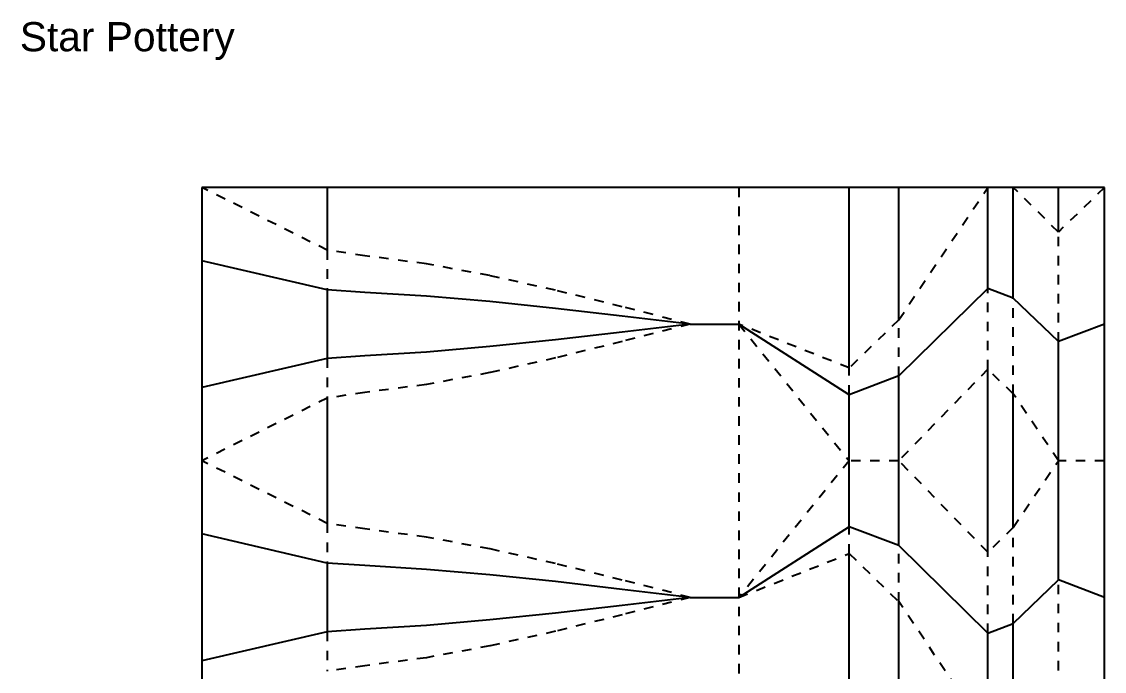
# Model space of a CAD drawing. Extents: x 11 to 192, y -288 to -9.
# Drawn here: x 11.5 to 171.8, y -105.4 to -9.2 of the extents above; entities that cross this region are included whole.
import ezdxf

# ---------------------------------------------------------------- set-up
doc = ezdxf.new("R2010")
doc.units = 0
for name, pattern in [('AI-LINETYPE-11', [2.822222, 1.411111, -1.411111]), ('AI-LINETYPE-12', [2.822222, 1.411111, -1.411111]), ('AI-LINETYPE-13', [2.822222, 1.411111, -1.411111]), ('AI-LINETYPE-14', [2.822222, 1.411111, -1.411111]), ('AI-LINETYPE-15', [2.822222, 1.411111, -1.411111]), ('AI-LINETYPE-17', [2.822222, 1.411111, -1.411111]), ('AI-LINETYPE-18', [2.822222, 1.411111, -1.411111]), ('AI-LINETYPE-19', [2.822222, 1.411111, -1.411111]), ('AI-LINETYPE-20', [2.822222, 1.411111, -1.411111]), ('AI-LINETYPE-21', [2.822222, 1.411111, -1.411111]), ('AI-LINETYPE-22', [2.822222, 1.411111, -1.411111]), ('AI-LINETYPE-23', [2.822222, 1.411111, -1.411111]), ('AI-LINETYPE-24', [2.822222, 1.411111, -1.411111]), ('AI-LINETYPE-25', [2.822222, 1.411111, -1.411111]), ('AI-LINETYPE-26', [2.822222, 1.411111, -1.411111]), ('AI-LINETYPE-27', [2.822222, 1.411111, -1.411111]), ('AI-LINETYPE-28', [2.822222, 1.411111, -1.411111]), ('AI-LINETYPE-29', [2.822222, 1.411111, -1.411111]), ('AI-LINETYPE-30', [2.822222, 1.411111, -1.411111]), ('AI-LINETYPE-31', [2.822222, 1.411111, -1.411111]), ('AI-LINETYPE-32', [2.822222, 1.411111, -1.411111]), ('AI-LINETYPE-33', [2.822222, 1.411111, -1.411111]), ('AI-LINETYPE-34', [2.822222, 1.411111, -1.411111]), ('AI-LINETYPE-41', [2.822222, 1.411111, -1.411111]), ('AI-LINETYPE-42', [2.822222, 1.411111, -1.411111]), ('AI-LINETYPE-43', [2.822222, 1.411111, -1.411111]), ('AI-LINETYPE-44', [2.822222, 1.411111, -1.411111]), ('AI-LINETYPE-45', [2.822222, 1.411111, -1.411111]), ('AI-LINETYPE-46', [2.822222, 1.411111, -1.411111]), ('AI-LINETYPE-47', [2.822222, 1.411111, -1.411111]), ('AI-LINETYPE-48', [2.822222, 1.411111, -1.411111]), ('AI-LINETYPE-49', [2.822222, 1.411111, -1.411111]), ('AI-LINETYPE-50', [2.822222, 1.411111, -1.411111]), ('AI-LINETYPE-51', [2.822222, 1.411111, -1.411111]), ('AI-LINETYPE-53', [2.822222, 1.411111, -1.411111]), ('AI-LINETYPE-54', [2.822222, 1.411111, -1.411111]), ('AI-LINETYPE-55', [2.822222, 1.411111, -1.411111]), ('AI-LINETYPE-56', [2.822222, 1.411111, -1.411111]), ('AI-LINETYPE-57', [2.822222, 1.411111, -1.411111]), ('AI-LINETYPE-58', [2.822222, 1.411111, -1.411111]), ('AI-LINETYPE-59', [2.822222, 1.411111, -1.411111]), ('AI-LINETYPE-60', [2.822222, 1.411111, -1.411111]), ('AI-LINETYPE-61', [2.822222, 1.411111, -1.411111]), ('AI-LINETYPE-62', [2.822222, 1.411111, -1.411111]), ('AI-LINETYPE-63', [2.822222, 1.411111, -1.411111]), ('AI-LINETYPE-64', [2.822222, 1.411111, -1.411111]), ('AI-LINETYPE-65', [2.822222, 1.411111, -1.411111]), ('AI-LINETYPE-66', [2.822222, 1.411111, -1.411111]), ('AI-LINETYPE-67', [2.822222, 1.411111, -1.411111]), ('AI-LINETYPE-68', [2.822222, 1.411111, -1.411111]), ('AI-LINETYPE-69', [2.822222, 1.411111, -1.411111]), ('AI-LINETYPE-70', [2.822222, 1.411111, -1.411111]), ('AI-LINETYPE-71', [2.822222, 1.411111, -1.411111]), ('AI-LINETYPE-72', [2.822222, 1.411111, -1.411111]), ('AI-LINETYPE-73', [2.822222, 1.411111, -1.411111]), ('AI-LINETYPE-74', [2.822222, 1.411111, -1.411111]), ('AI-LINETYPE-75', [2.822222, 1.411111, -1.411111]), ('AI-LINETYPE-76', [2.822222, 1.411111, -1.411111]), ('AI-LINETYPE-77', [2.822222, 1.411111, -1.411111]), ('AI-LINETYPE-94', [2.822222, 1.411111, -1.411111])]:
    doc.linetypes.add(name, pattern=pattern)
for name, color, linetype in [('CUTLINE', 7, 'CONTINUOUS'), ('MOUNTAINLINE', 7, 'CONTINUOUS'), ('TEXT', 7, 'CONTINUOUS'), ('VALLEYLINE', 7, 'CONTINUOUS')]:
    doc.layers.add(name, color=color, linetype=linetype)

# ---------------------------------------------------------------- blocks, each defined once
blk = doc.blocks.new('BLOCK_2')
at = {"layer": 'CUTLINE', "color": 7}
blk.add_lwpolyline([(171.85, -155.16), (171.85, -33.73)], dxfattribs=at)
blk = doc.blocks.new('BLOCK_3')
at = {"layer": 'CUTLINE', "color": 7}
blk.add_lwpolyline([(38.16, -33.73), (38.16, -155.16)], dxfattribs=at)
blk = doc.blocks.new('BLOCK_4')
at = {"layer": 'CUTLINE', "color": 7}
blk.add_lwpolyline([(171.85, -33.73), (38.16, -33.73)], dxfattribs=at)
blk = doc.blocks.new('BLOCK_18')
at = {"layer": 'VALLEYLINE', "color": 7, "linetype": 'AI-LINETYPE-11'}
blk.add_lwpolyline([(117.69, -94.44), (134.05, -87.95)], dxfattribs=at)
blk = doc.blocks.new('BLOCK_19')
at = {"layer": 'VALLEYLINE', "color": 7, "linetype": 'AI-LINETYPE-12'}
blk.add_lwpolyline([(134.05, -87.95), (134.05, -83.99)], dxfattribs=at)
blk = doc.blocks.new('BLOCK_20')
at = {"layer": 'VALLEYLINE', "color": 7, "linetype": 'AI-LINETYPE-13'}
blk.add_lwpolyline([(134.05, -87.95), (141.38, -95.06)], dxfattribs=at)
blk = doc.blocks.new('BLOCK_21')
at = {"layer": 'VALLEYLINE', "color": 7, "linetype": 'AI-LINETYPE-14'}
blk.add_lwpolyline([(141.38, -95.06), (141.38, -86.77)], dxfattribs=at)
blk = doc.blocks.new('BLOCK_22')
at = {"layer": 'VALLEYLINE', "color": 7, "linetype": 'AI-LINETYPE-15'}
blk.add_lwpolyline([(154.59, -114.68), (141.38, -95.06)], dxfattribs=at)
blk = doc.blocks.new('BLOCK_24')
at = {"layer": 'VALLEYLINE', "color": 7, "linetype": 'AI-LINETYPE-17'}
blk.add_lwpolyline([(134.05, -74.2), (117.69, -94.44)], dxfattribs=at)
blk = doc.blocks.new('BLOCK_25')
at = {"layer": 'VALLEYLINE', "color": 7, "linetype": 'AI-LINETYPE-18'}
blk.add_lwpolyline([(141.38, -74.2), (134.05, -74.2)], dxfattribs=at)
blk = doc.blocks.new('BLOCK_26')
at = {"layer": 'VALLEYLINE', "color": 7, "linetype": 'AI-LINETYPE-19'}
blk.add_lwpolyline([(154.59, -87.75), (141.38, -74.2)], dxfattribs=at)
blk = doc.blocks.new('BLOCK_27')
at = {"layer": 'VALLEYLINE', "color": 7, "linetype": 'AI-LINETYPE-20'}
blk.add_lwpolyline([(154.59, -99.74), (154.59, -87.75)], dxfattribs=at)
blk = doc.blocks.new('BLOCK_28')
at = {"layer": 'VALLEYLINE', "color": 7, "linetype": 'AI-LINETYPE-21'}
blk.add_lwpolyline([(158.35, -98.31), (158.35, -84.09)], dxfattribs=at)
blk = doc.blocks.new('BLOCK_29')
at = {"layer": 'VALLEYLINE', "color": 7, "linetype": 'AI-LINETYPE-22'}
blk.add_lwpolyline([(158.35, -84.09), (154.59, -87.75)], dxfattribs=at)
blk = doc.blocks.new('BLOCK_30')
at = {"layer": 'VALLEYLINE', "color": 7, "linetype": 'AI-LINETYPE-23'}
blk.add_lwpolyline([(154.59, -60.66), (141.38, -74.2)], dxfattribs=at)
blk = doc.blocks.new('BLOCK_31')
at = {"layer": 'VALLEYLINE', "color": 7, "linetype": 'AI-LINETYPE-24'}
blk.add_lwpolyline([(158.35, -64.31), (154.59, -60.66)], dxfattribs=at)
blk = doc.blocks.new('BLOCK_32')
at = {"layer": 'VALLEYLINE', "color": 7, "linetype": 'AI-LINETYPE-25'}
blk.add_lwpolyline([(165.04, -74.2), (158.35, -64.31)], dxfattribs=at)
blk = doc.blocks.new('BLOCK_33')
at = {"layer": 'VALLEYLINE', "color": 7, "linetype": 'AI-LINETYPE-26'}
blk.add_lwpolyline([(158.35, -84.09), (165.04, -74.2)], dxfattribs=at)
blk = doc.blocks.new('BLOCK_34')
at = {"layer": 'VALLEYLINE', "color": 7, "linetype": 'AI-LINETYPE-27'}
blk.add_lwpolyline([(117.69, -53.97), (134.05, -74.2)], dxfattribs=at)
blk = doc.blocks.new('BLOCK_35')
at = {"layer": 'VALLEYLINE', "color": 7, "linetype": 'AI-LINETYPE-28'}
blk.add_lwpolyline([(154.59, -60.66), (154.59, -48.67)], dxfattribs=at)
blk = doc.blocks.new('BLOCK_36')
at = {"layer": 'VALLEYLINE', "color": 7, "linetype": 'AI-LINETYPE-29'}
blk.add_lwpolyline([(158.35, -64.31), (158.35, -50.1)], dxfattribs=at)
blk = doc.blocks.new('BLOCK_37')
at = {"layer": 'VALLEYLINE', "color": 7, "linetype": 'AI-LINETYPE-30'}
blk.add_lwpolyline([(134.05, -60.46), (117.69, -53.97)], dxfattribs=at)
blk = doc.blocks.new('BLOCK_38')
at = {"layer": 'VALLEYLINE', "color": 7, "linetype": 'AI-LINETYPE-31'}
blk.add_lwpolyline([(134.05, -64.42), (134.05, -60.46)], dxfattribs=at)
blk = doc.blocks.new('BLOCK_39')
at = {"layer": 'VALLEYLINE', "color": 7, "linetype": 'AI-LINETYPE-32'}
blk.add_lwpolyline([(141.38, -61.64), (141.38, -53.35)], dxfattribs=at)
blk = doc.blocks.new('BLOCK_40')
at = {"layer": 'VALLEYLINE', "color": 7, "linetype": 'AI-LINETYPE-33'}
blk.add_lwpolyline([(141.38, -53.35), (134.05, -60.46)], dxfattribs=at)
blk = doc.blocks.new('BLOCK_41')
at = {"layer": 'VALLEYLINE', "color": 7, "linetype": 'AI-LINETYPE-34'}
blk.add_lwpolyline([(141.38, -53.35), (154.59, -33.73)], dxfattribs=at)
blk = doc.blocks.new('BLOCK_48')
at = {"layer": 'VALLEYLINE', "color": 7, "linetype": 'AI-LINETYPE-41'}
blk.add_lwpolyline([(165.04, -108.08), (165.04, -91.86)], dxfattribs=at)
blk = doc.blocks.new('BLOCK_49')
at = {"layer": 'VALLEYLINE', "color": 7, "linetype": 'AI-LINETYPE-42'}
blk.add_lwpolyline([(171.85, -74.2), (165.04, -74.2)], dxfattribs=at)
blk = doc.blocks.new('BLOCK_50')
at = {"layer": 'VALLEYLINE', "color": 7, "linetype": 'AI-LINETYPE-43'}
blk.add_lwpolyline([(165.04, -40.33), (158.35, -33.73)], dxfattribs=at)
blk = doc.blocks.new('BLOCK_51')
at = {"layer": 'VALLEYLINE', "color": 7, "linetype": 'AI-LINETYPE-44'}
blk.add_lwpolyline([(165.04, -56.55), (165.04, -40.33)], dxfattribs=at)
blk = doc.blocks.new('BLOCK_52')
at = {"layer": 'VALLEYLINE', "color": 7, "linetype": 'AI-LINETYPE-45'}
blk.add_lwpolyline([(171.85, -33.73), (165.04, -40.33)], dxfattribs=at)
blk = doc.blocks.new('BLOCK_53')
at = {"layer": 'VALLEYLINE', "color": 7, "linetype": 'AI-LINETYPE-46'}
blk.add_lwpolyline([(56.73, -43.02), (38.16, -33.73)], dxfattribs=at)
blk = doc.blocks.new('BLOCK_54')
at = {"layer": 'VALLEYLINE', "color": 7, "linetype": 'AI-LINETYPE-47'}
blk.add_lwpolyline([(56.73, -43.02), (56.73, -48.88)], dxfattribs=at)
blk = doc.blocks.new('BLOCK_55')
at = {"layer": 'VALLEYLINE', "color": 7, "linetype": 'AI-LINETYPE-48'}
blk.add_lwpolyline([(56.73, -64.92), (38.16, -74.2)], dxfattribs=at)
blk = doc.blocks.new('BLOCK_56')
at = {"layer": 'VALLEYLINE', "color": 7, "linetype": 'AI-LINETYPE-49'}
blk.add_lwpolyline([(56.73, -83.49), (38.16, -74.2)], dxfattribs=at)
blk = doc.blocks.new('BLOCK_57')
at = {"layer": 'VALLEYLINE', "color": 7, "linetype": 'AI-LINETYPE-50'}
blk.add_lwpolyline([(56.73, -59.05), (56.73, -64.92)], dxfattribs=at)
blk = doc.blocks.new('BLOCK_58')
at = {"layer": 'VALLEYLINE', "color": 7, "linetype": 'AI-LINETYPE-51'}
blk.add_lwpolyline([(56.73, -83.49), (56.73, -89.36)], dxfattribs=at)
blk = doc.blocks.new('BLOCK_60')
at = {"layer": 'VALLEYLINE', "color": 7, "linetype": 'AI-LINETYPE-53'}
blk.add_lwpolyline([(56.73, -99.52), (56.73, -105.39)], dxfattribs=at)
blk = doc.blocks.new('BLOCK_61')
at = {"layer": 'VALLEYLINE', "color": 7, "linetype": 'AI-LINETYPE-54'}
blk.add_lwpolyline([(110.48, -53.97), (100.43, -51.39)], dxfattribs=at)
blk = doc.blocks.new('BLOCK_62')
at = {"layer": 'VALLEYLINE', "color": 7, "linetype": 'AI-LINETYPE-55'}
blk.add_lwpolyline([(100.43, -51.39), (90.52, -48.95)], dxfattribs=at)
blk = doc.blocks.new('BLOCK_63')
at = {"layer": 'VALLEYLINE', "color": 7, "linetype": 'AI-LINETYPE-56'}
blk.add_lwpolyline([(90.52, -48.95), (80.82, -46.79)], dxfattribs=at)
blk = doc.blocks.new('BLOCK_64')
at = {"layer": 'VALLEYLINE', "color": 7, "linetype": 'AI-LINETYPE-57'}
blk.add_lwpolyline([(80.82, -46.79), (71.42, -45.04)], dxfattribs=at)
blk = doc.blocks.new('BLOCK_65')
at = {"layer": 'VALLEYLINE', "color": 7, "linetype": 'AI-LINETYPE-58'}
blk.add_lwpolyline([(71.42, -45.04), (62.3, -43.84)], dxfattribs=at)
blk = doc.blocks.new('BLOCK_66')
at = {"layer": 'VALLEYLINE', "color": 7, "linetype": 'AI-LINETYPE-59'}
blk.add_lwpolyline([(62.3, -43.84), (56.73, -43.02)], dxfattribs=at)
blk = doc.blocks.new('BLOCK_67')
at = {"layer": 'VALLEYLINE', "color": 7, "linetype": 'AI-LINETYPE-60'}
blk.add_lwpolyline([(110.48, -53.97), (100.43, -56.54)], dxfattribs=at)
blk = doc.blocks.new('BLOCK_68')
at = {"layer": 'VALLEYLINE', "color": 7, "linetype": 'AI-LINETYPE-61'}
blk.add_lwpolyline([(100.43, -56.54), (90.52, -58.98)], dxfattribs=at)
blk = doc.blocks.new('BLOCK_69')
at = {"layer": 'VALLEYLINE', "color": 7, "linetype": 'AI-LINETYPE-62'}
blk.add_lwpolyline([(90.52, -58.98), (80.82, -61.15)], dxfattribs=at)
blk = doc.blocks.new('BLOCK_70')
at = {"layer": 'VALLEYLINE', "color": 7, "linetype": 'AI-LINETYPE-63'}
blk.add_lwpolyline([(80.82, -61.15), (71.42, -62.9)], dxfattribs=at)
blk = doc.blocks.new('BLOCK_71')
at = {"layer": 'VALLEYLINE', "color": 7, "linetype": 'AI-LINETYPE-64'}
blk.add_lwpolyline([(71.42, -62.9), (62.3, -64.1)], dxfattribs=at)
blk = doc.blocks.new('BLOCK_72')
at = {"layer": 'VALLEYLINE', "color": 7, "linetype": 'AI-LINETYPE-65'}
blk.add_lwpolyline([(62.3, -64.1), (56.73, -64.92)], dxfattribs=at)
blk = doc.blocks.new('BLOCK_73')
at = {"layer": 'VALLEYLINE', "color": 7, "linetype": 'AI-LINETYPE-66'}
blk.add_lwpolyline([(110.48, -94.44), (100.43, -91.87)], dxfattribs=at)
blk = doc.blocks.new('BLOCK_74')
at = {"layer": 'VALLEYLINE', "color": 7, "linetype": 'AI-LINETYPE-67'}
blk.add_lwpolyline([(100.43, -91.87), (90.52, -89.43)], dxfattribs=at)
blk = doc.blocks.new('BLOCK_75')
at = {"layer": 'VALLEYLINE', "color": 7, "linetype": 'AI-LINETYPE-68'}
blk.add_lwpolyline([(90.52, -89.43), (80.82, -87.26)], dxfattribs=at)
blk = doc.blocks.new('BLOCK_76')
at = {"layer": 'VALLEYLINE', "color": 7, "linetype": 'AI-LINETYPE-69'}
blk.add_lwpolyline([(80.82, -87.26), (71.42, -85.51)], dxfattribs=at)
blk = doc.blocks.new('BLOCK_77')
at = {"layer": 'VALLEYLINE', "color": 7, "linetype": 'AI-LINETYPE-70'}
blk.add_lwpolyline([(71.42, -85.51), (62.3, -84.31)], dxfattribs=at)
blk = doc.blocks.new('BLOCK_78')
at = {"layer": 'VALLEYLINE', "color": 7, "linetype": 'AI-LINETYPE-71'}
blk.add_lwpolyline([(62.3, -84.31), (56.73, -83.49)], dxfattribs=at)
blk = doc.blocks.new('BLOCK_79')
at = {"layer": 'VALLEYLINE', "color": 7, "linetype": 'AI-LINETYPE-72'}
blk.add_lwpolyline([(110.48, -94.44), (100.43, -97.02)], dxfattribs=at)
blk = doc.blocks.new('BLOCK_80')
at = {"layer": 'VALLEYLINE', "color": 7, "linetype": 'AI-LINETYPE-73'}
blk.add_lwpolyline([(100.43, -97.02), (90.52, -99.46)], dxfattribs=at)
blk = doc.blocks.new('BLOCK_81')
at = {"layer": 'VALLEYLINE', "color": 7, "linetype": 'AI-LINETYPE-74'}
blk.add_lwpolyline([(90.52, -99.46), (80.82, -101.62)], dxfattribs=at)
blk = doc.blocks.new('BLOCK_82')
at = {"layer": 'VALLEYLINE', "color": 7, "linetype": 'AI-LINETYPE-75'}
blk.add_lwpolyline([(80.82, -101.62), (71.42, -103.37)], dxfattribs=at)
blk = doc.blocks.new('BLOCK_83')
at = {"layer": 'VALLEYLINE', "color": 7, "linetype": 'AI-LINETYPE-76'}
blk.add_lwpolyline([(71.42, -103.37), (62.3, -104.57)], dxfattribs=at)
blk = doc.blocks.new('BLOCK_84')
at = {"layer": 'VALLEYLINE', "color": 7, "linetype": 'AI-LINETYPE-77'}
blk.add_lwpolyline([(62.3, -104.57), (56.73, -105.39)], dxfattribs=at)
blk = doc.blocks.new('BLOCK_101')
at = {"layer": 'VALLEYLINE', "color": 7, "linetype": 'AI-LINETYPE-94'}
blk.add_lwpolyline([(117.7, -33.73), (117.7, -155.16)], dxfattribs=at)
blk = doc.blocks.new('BLOCK_208')
at = {"layer": 'MOUNTAINLINE', "color": 7}
blk.add_lwpolyline([(134.05, -83.99), (117.69, -94.44)], dxfattribs=at)
blk = doc.blocks.new('BLOCK_209')
at = {"layer": 'MOUNTAINLINE', "color": 7}
blk.add_lwpolyline([(141.38, -86.77), (134.05, -83.99)], dxfattribs=at)
blk = doc.blocks.new('BLOCK_210')
at = {"layer": 'MOUNTAINLINE', "color": 7}
blk.add_lwpolyline([(134.05, -141.41), (134.05, -87.95)], dxfattribs=at)
blk = doc.blocks.new('BLOCK_211')
at = {"layer": 'MOUNTAINLINE', "color": 7}
blk.add_lwpolyline([(141.38, -134.3), (141.38, -95.06)], dxfattribs=at)
blk = doc.blocks.new('BLOCK_212')
at = {"layer": 'MOUNTAINLINE', "color": 7}
blk.add_lwpolyline([(154.59, -99.74), (141.38, -86.77)], dxfattribs=at)
blk = doc.blocks.new('BLOCK_213')
at = {"layer": 'MOUNTAINLINE', "color": 7}
blk.add_lwpolyline([(154.59, -114.68), (154.59, -99.74)], dxfattribs=at)
blk = doc.blocks.new('BLOCK_215')
at = {"layer": 'MOUNTAINLINE', "color": 7}
blk.add_lwpolyline([(134.05, -83.99), (134.05, -74.2)], dxfattribs=at)
blk = doc.blocks.new('BLOCK_216')
at = {"layer": 'MOUNTAINLINE', "color": 7}
blk.add_lwpolyline([(141.38, -86.77), (141.38, -74.2)], dxfattribs=at)
blk = doc.blocks.new('BLOCK_217')
at = {"layer": 'MOUNTAINLINE', "color": 7}
blk.add_lwpolyline([(154.59, -99.74), (158.35, -98.31)], dxfattribs=at)
blk = doc.blocks.new('BLOCK_218')
at = {"layer": 'MOUNTAINLINE', "color": 7}
blk.add_lwpolyline([(154.59, -87.75), (154.59, -60.66)], dxfattribs=at)
blk = doc.blocks.new('BLOCK_219')
at = {"layer": 'MOUNTAINLINE', "color": 7}
blk.add_lwpolyline([(158.35, -84.09), (158.35, -64.31)], dxfattribs=at)
blk = doc.blocks.new('BLOCK_220')
at = {"layer": 'MOUNTAINLINE', "color": 7}
blk.add_lwpolyline([(134.05, -64.42), (117.69, -53.97)], dxfattribs=at)
blk = doc.blocks.new('BLOCK_221')
at = {"layer": 'MOUNTAINLINE', "color": 7}
blk.add_lwpolyline([(134.05, -74.2), (134.05, -64.42)], dxfattribs=at)
blk = doc.blocks.new('BLOCK_222')
at = {"layer": 'MOUNTAINLINE', "color": 7}
blk.add_lwpolyline([(141.38, -74.2), (141.38, -61.64)], dxfattribs=at)
blk = doc.blocks.new('BLOCK_223')
at = {"layer": 'MOUNTAINLINE', "color": 7}
blk.add_lwpolyline([(141.38, -61.64), (134.05, -64.42)], dxfattribs=at)
blk = doc.blocks.new('BLOCK_224')
at = {"layer": 'MOUNTAINLINE', "color": 7}
blk.add_lwpolyline([(154.59, -48.67), (141.38, -61.64)], dxfattribs=at)
blk = doc.blocks.new('BLOCK_225')
at = {"layer": 'MOUNTAINLINE', "color": 7}
blk.add_lwpolyline([(158.35, -50.1), (154.59, -48.67)], dxfattribs=at)
blk = doc.blocks.new('BLOCK_226')
at = {"layer": 'MOUNTAINLINE', "color": 7}
blk.add_lwpolyline([(158.35, -98.31), (165.04, -91.86)], dxfattribs=at)
blk = doc.blocks.new('BLOCK_227')
at = {"layer": 'MOUNTAINLINE', "color": 7}
blk.add_lwpolyline([(165.04, -91.86), (165.04, -74.2)], dxfattribs=at)
blk = doc.blocks.new('BLOCK_228')
at = {"layer": 'MOUNTAINLINE', "color": 7}
blk.add_lwpolyline([(165.04, -56.55), (158.35, -50.1)], dxfattribs=at)
blk = doc.blocks.new('BLOCK_229')
at = {"layer": 'MOUNTAINLINE', "color": 7}
blk.add_lwpolyline([(165.04, -74.2), (165.04, -56.55)], dxfattribs=at)
blk = doc.blocks.new('BLOCK_230')
at = {"layer": 'MOUNTAINLINE', "color": 7}
blk.add_lwpolyline([(134.05, -60.46), (134.05, -33.73)], dxfattribs=at)
blk = doc.blocks.new('BLOCK_231')
at = {"layer": 'MOUNTAINLINE', "color": 7}
blk.add_lwpolyline([(141.38, -53.35), (141.38, -33.73)], dxfattribs=at)
blk = doc.blocks.new('BLOCK_232')
at = {"layer": 'MOUNTAINLINE', "color": 7}
blk.add_lwpolyline([(154.59, -48.67), (154.59, -33.73)], dxfattribs=at)
blk = doc.blocks.new('BLOCK_236')
at = {"layer": 'MOUNTAINLINE', "color": 7}
blk.add_lwpolyline([(158.35, -114.68), (158.35, -98.31)], dxfattribs=at)
blk = doc.blocks.new('BLOCK_237')
at = {"layer": 'MOUNTAINLINE', "color": 7}
blk.add_lwpolyline([(171.85, -94.44), (165.04, -91.86)], dxfattribs=at)
blk = doc.blocks.new('BLOCK_238')
at = {"layer": 'MOUNTAINLINE', "color": 7}
blk.add_lwpolyline([(171.85, -53.97), (165.04, -56.55)], dxfattribs=at)
blk = doc.blocks.new('BLOCK_239')
at = {"layer": 'MOUNTAINLINE', "color": 7}
blk.add_lwpolyline([(158.35, -50.1), (158.35, -33.73)], dxfattribs=at)
blk = doc.blocks.new('BLOCK_240')
at = {"layer": 'MOUNTAINLINE', "color": 7}
blk.add_lwpolyline([(165.04, -40.33), (165.04, -33.73)], dxfattribs=at)
blk = doc.blocks.new('BLOCK_241')
at = {"layer": 'MOUNTAINLINE', "color": 7}
blk.add_lwpolyline([(110.48, -53.97), (100.43, -52.77)], dxfattribs=at)
blk = doc.blocks.new('BLOCK_242')
at = {"layer": 'MOUNTAINLINE', "color": 7}
blk.add_lwpolyline([(100.43, -52.77), (90.52, -51.64)], dxfattribs=at)
blk = doc.blocks.new('BLOCK_243')
at = {"layer": 'MOUNTAINLINE', "color": 7}
blk.add_lwpolyline([(90.52, -51.64), (80.82, -50.63)], dxfattribs=at)
blk = doc.blocks.new('BLOCK_244')
at = {"layer": 'MOUNTAINLINE', "color": 7}
blk.add_lwpolyline([(80.82, -50.63), (71.42, -49.82)], dxfattribs=at)
blk = doc.blocks.new('BLOCK_245')
at = {"layer": 'MOUNTAINLINE', "color": 7}
blk.add_lwpolyline([(71.42, -49.82), (62.3, -49.27)], dxfattribs=at)
blk = doc.blocks.new('BLOCK_246')
at = {"layer": 'MOUNTAINLINE', "color": 7}
blk.add_lwpolyline([(62.3, -49.27), (56.73, -48.88)], dxfattribs=at)
blk = doc.blocks.new('BLOCK_247')
at = {"layer": 'MOUNTAINLINE', "color": 7}
blk.add_lwpolyline([(110.48, -53.97), (100.43, -55.16)], dxfattribs=at)
blk = doc.blocks.new('BLOCK_248')
at = {"layer": 'MOUNTAINLINE', "color": 7}
blk.add_lwpolyline([(100.43, -55.16), (90.52, -56.29)], dxfattribs=at)
blk = doc.blocks.new('BLOCK_249')
at = {"layer": 'MOUNTAINLINE', "color": 7}
blk.add_lwpolyline([(90.52, -56.29), (80.82, -57.3)], dxfattribs=at)
blk = doc.blocks.new('BLOCK_250')
at = {"layer": 'MOUNTAINLINE', "color": 7}
blk.add_lwpolyline([(80.82, -57.3), (71.42, -58.11)], dxfattribs=at)
blk = doc.blocks.new('BLOCK_251')
at = {"layer": 'MOUNTAINLINE', "color": 7}
blk.add_lwpolyline([(71.42, -58.11), (62.3, -58.67)], dxfattribs=at)
blk = doc.blocks.new('BLOCK_252')
at = {"layer": 'MOUNTAINLINE', "color": 7}
blk.add_lwpolyline([(62.3, -58.67), (56.73, -59.05)], dxfattribs=at)
blk = doc.blocks.new('BLOCK_253')
at = {"layer": 'MOUNTAINLINE', "color": 7}
blk.add_lwpolyline([(110.48, -94.44), (100.43, -93.25)], dxfattribs=at)
blk = doc.blocks.new('BLOCK_254')
at = {"layer": 'MOUNTAINLINE', "color": 7}
blk.add_lwpolyline([(100.43, -93.25), (90.52, -92.11)], dxfattribs=at)
blk = doc.blocks.new('BLOCK_255')
at = {"layer": 'MOUNTAINLINE', "color": 7}
blk.add_lwpolyline([(90.52, -92.11), (80.82, -91.11)], dxfattribs=at)
blk = doc.blocks.new('BLOCK_256')
at = {"layer": 'MOUNTAINLINE', "color": 7}
blk.add_lwpolyline([(80.82, -91.11), (71.42, -90.3)], dxfattribs=at)
blk = doc.blocks.new('BLOCK_257')
at = {"layer": 'MOUNTAINLINE', "color": 7}
blk.add_lwpolyline([(71.42, -90.3), (62.3, -89.74)], dxfattribs=at)
blk = doc.blocks.new('BLOCK_258')
at = {"layer": 'MOUNTAINLINE', "color": 7}
blk.add_lwpolyline([(62.3, -89.74), (56.73, -89.36)], dxfattribs=at)
blk = doc.blocks.new('BLOCK_259')
at = {"layer": 'MOUNTAINLINE', "color": 7}
blk.add_lwpolyline([(110.48, -94.44), (100.43, -95.64)], dxfattribs=at)
blk = doc.blocks.new('BLOCK_260')
at = {"layer": 'MOUNTAINLINE', "color": 7}
blk.add_lwpolyline([(100.43, -95.64), (90.52, -96.77)], dxfattribs=at)
blk = doc.blocks.new('BLOCK_261')
at = {"layer": 'MOUNTAINLINE', "color": 7}
blk.add_lwpolyline([(90.52, -96.77), (80.82, -97.77)], dxfattribs=at)
blk = doc.blocks.new('BLOCK_262')
at = {"layer": 'MOUNTAINLINE', "color": 7}
blk.add_lwpolyline([(80.82, -97.77), (71.42, -98.59)], dxfattribs=at)
blk = doc.blocks.new('BLOCK_263')
at = {"layer": 'MOUNTAINLINE', "color": 7}
blk.add_lwpolyline([(71.42, -98.59), (62.3, -99.14)], dxfattribs=at)
blk = doc.blocks.new('BLOCK_264')
at = {"layer": 'MOUNTAINLINE', "color": 7}
blk.add_lwpolyline([(62.3, -99.14), (56.73, -99.52)], dxfattribs=at)
blk = doc.blocks.new('BLOCK_277')
at = {"layer": 'MOUNTAINLINE', "color": 7}
blk.add_lwpolyline([(56.73, -48.88), (38.16, -44.57)], dxfattribs=at)
blk = doc.blocks.new('BLOCK_278')
at = {"layer": 'MOUNTAINLINE', "color": 7}
blk.add_lwpolyline([(56.73, -33.73), (56.73, -43.02)], dxfattribs=at)
blk = doc.blocks.new('BLOCK_279')
at = {"layer": 'MOUNTAINLINE', "color": 7}
blk.add_lwpolyline([(56.73, -48.88), (56.73, -53.97)], dxfattribs=at)
blk = doc.blocks.new('BLOCK_280')
at = {"layer": 'MOUNTAINLINE', "color": 7}
blk.add_lwpolyline([(56.73, -89.36), (38.16, -85.05)], dxfattribs=at)
blk = doc.blocks.new('BLOCK_281')
at = {"layer": 'MOUNTAINLINE', "color": 7}
blk.add_lwpolyline([(56.73, -59.05), (38.16, -63.36)], dxfattribs=at)
blk = doc.blocks.new('BLOCK_282')
at = {"layer": 'MOUNTAINLINE', "color": 7}
blk.add_lwpolyline([(56.73, -53.97), (56.73, -59.05)], dxfattribs=at)
blk = doc.blocks.new('BLOCK_283')
at = {"layer": 'MOUNTAINLINE', "color": 7}
blk.add_lwpolyline([(56.73, -64.92), (56.73, -83.49)], dxfattribs=at)
blk = doc.blocks.new('BLOCK_284')
at = {"layer": 'MOUNTAINLINE', "color": 7}
blk.add_lwpolyline([(56.73, -89.36), (56.73, -94.44)], dxfattribs=at)
blk = doc.blocks.new('BLOCK_285')
at = {"layer": 'MOUNTAINLINE', "color": 7}
blk.add_lwpolyline([(56.73, -99.52), (38.16, -103.83)], dxfattribs=at)
blk = doc.blocks.new('BLOCK_286')
at = {"layer": 'MOUNTAINLINE', "color": 7}
blk.add_lwpolyline([(56.73, -94.44), (56.73, -99.52)], dxfattribs=at)

msp = doc.modelspace()

# ---------------------------------------------------------------- linework, layer by layer
at = {"layer": 'MOUNTAINLINE', "color": 7}
for points in [[(110.48, -53.97), (117.7, -53.97)], [(110.48, -94.44), (117.7, -94.44)]]:
    msp.add_lwpolyline(points, dxfattribs=at)

# ---------------------------------------------------------------- block references
at = {"layer": 'CUTLINE'}
for name in ['BLOCK_3', 'BLOCK_4', 'BLOCK_2']:
    msp.add_blockref(name, (0, 0), dxfattribs=at)
at = {"layer": 'MOUNTAINLINE'}
for name in ['BLOCK_278', 'BLOCK_230', 'BLOCK_231', 'BLOCK_232', 'BLOCK_239', 'BLOCK_240', 'BLOCK_277', 'BLOCK_246', 'BLOCK_279', 'BLOCK_245', 'BLOCK_224', 'BLOCK_225', 'BLOCK_244', 'BLOCK_243', 'BLOCK_228', 'BLOCK_242', 'BLOCK_241', 'BLOCK_282', 'BLOCK_247', 'BLOCK_220', 'BLOCK_238', 'BLOCK_248', 'BLOCK_250', 'BLOCK_249', 'BLOCK_229', 'BLOCK_281', 'BLOCK_252', 'BLOCK_251', 'BLOCK_218', 'BLOCK_223', 'BLOCK_222', 'BLOCK_283', 'BLOCK_221', 'BLOCK_219', 'BLOCK_215', 'BLOCK_216', 'BLOCK_227', 'BLOCK_208', 'BLOCK_209', 'BLOCK_280', 'BLOCK_210', 'BLOCK_212', 'BLOCK_258', 'BLOCK_284', 'BLOCK_257', 'BLOCK_256', 'BLOCK_255', 'BLOCK_254', 'BLOCK_226', 'BLOCK_237', 'BLOCK_286', 'BLOCK_253', 'BLOCK_259', 'BLOCK_260', 'BLOCK_211', 'BLOCK_262', 'BLOCK_261', 'BLOCK_264', 'BLOCK_263', 'BLOCK_217', 'BLOCK_236', 'BLOCK_285', 'BLOCK_213']:
    msp.add_blockref(name, (0, 0), dxfattribs=at)
at = {"layer": 'VALLEYLINE'}
for name in ['BLOCK_53', 'BLOCK_101', 'BLOCK_41', 'BLOCK_50', 'BLOCK_52', 'BLOCK_51', 'BLOCK_54', 'BLOCK_66', 'BLOCK_65', 'BLOCK_64', 'BLOCK_63', 'BLOCK_62', 'BLOCK_35', 'BLOCK_36', 'BLOCK_61', 'BLOCK_67', 'BLOCK_34', 'BLOCK_37', 'BLOCK_40', 'BLOCK_39', 'BLOCK_68', 'BLOCK_57', 'BLOCK_69', 'BLOCK_38', 'BLOCK_30', 'BLOCK_31', 'BLOCK_70', 'BLOCK_72', 'BLOCK_71', 'BLOCK_55', 'BLOCK_32', 'BLOCK_56', 'BLOCK_24', 'BLOCK_25', 'BLOCK_26', 'BLOCK_33', 'BLOCK_49', 'BLOCK_58', 'BLOCK_78', 'BLOCK_77', 'BLOCK_19', 'BLOCK_29', 'BLOCK_28', 'BLOCK_76', 'BLOCK_75', 'BLOCK_18', 'BLOCK_20', 'BLOCK_21', 'BLOCK_27', 'BLOCK_74', 'BLOCK_73', 'BLOCK_48', 'BLOCK_79', 'BLOCK_22', 'BLOCK_80', 'BLOCK_60', 'BLOCK_81', 'BLOCK_82', 'BLOCK_83', 'BLOCK_84']:
    msp.add_blockref(name, (0, 0), dxfattribs=at)

# ---------------------------------------------------------------- texts
at = {"layer": 'TEXT', "color": 7, "insert": (11.19, -14.86), "char_height": 4.318, "attachment_point": 7}
msp.add_mtext('\\fArial|b0|i0|c0|p34;\\W1;Star Pottery', dxfattribs=at)

doc.saveas('drawing.dxf')
